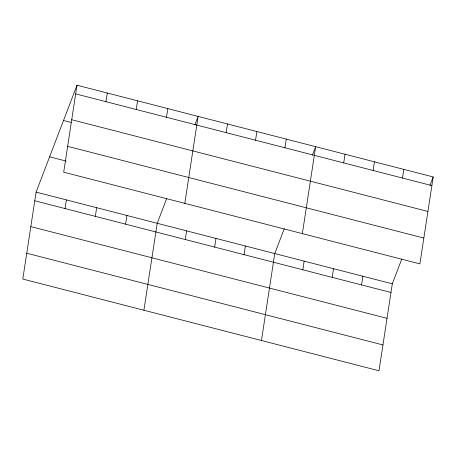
<?xml version="1.0" encoding="UTF-8"?>
<svg xmlns="http://www.w3.org/2000/svg" width="456" height="456" viewBox="0 0 456 456"><rect width="100%" height="100%" fill="white"/><g stroke="black" fill="none" stroke-linecap="round" stroke-linejoin="round"><path stroke-width="0.68" d="M77.001 85.221L63.697 172.174L419.896 263.893L433.2 176.945L77.001 85.221L36.104 192.107L22.8 279.055L378.999 370.779L392.302 283.826L401.799 259.008M65.054 208.569L66.382 199.899M105.952 101.688L107.28 93.018M95.332 216.366L96.661 207.697M136.23 109.486L137.558 100.816M125.611 224.164L126.933 215.494M166.508 117.283L167.836 108.614M143.908 310.24L157.212 223.292L166.708 198.468M184.805 203.359L198.109 116.405L194.86 124.898M185.273 239.525L186.601 230.856M226.17 132.645L227.498 123.975M214.656 247.095L215.984 238.425M255.554 140.209L256.882 131.545M244.045 254.659L245.368 245.989M284.943 147.778L286.271 139.108M261.453 340.507L274.757 253.559L284.253 228.735M302.351 233.626L315.655 146.678L312.406 155.165M302.818 269.792L304.141 261.123M343.716 162.912L345.044 154.242M332.202 277.362L333.53 268.692M373.099 170.481L374.427 161.812M361.591 284.926L362.913 276.256M402.488 178.045L403.817 169.375M429.951 185.432L433.2 176.945M75.679 93.89L431.872 185.615M71.723 119.723L427.922 211.447M63.509 120.492L71.079 122.442M67.653 146.342L423.846 238.06M49.601 156.835L66.114 161.088M36.104 192.107L392.302 283.826M34.781 200.771L390.974 292.495M30.826 226.609L387.024 318.328M26.756 253.222L382.949 344.947"/></g></svg>
